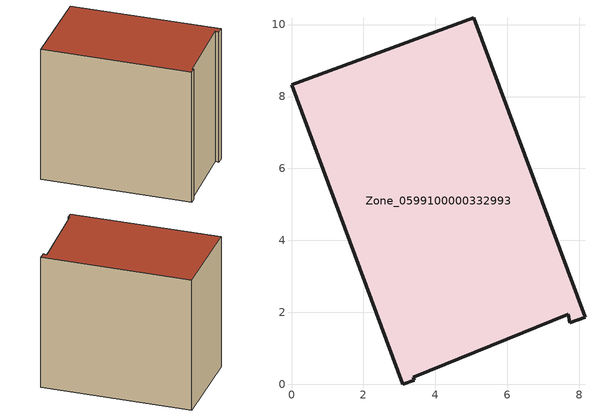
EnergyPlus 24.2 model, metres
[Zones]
Zone_0599100000332993
 floor ground (C_G): 8.16,1.87 7.74,1.72 7.7,1.95 3.39,0.2 3.41,0.12 3.09,0 0,8.32 5.07,10.19 z0.41
 wall outside (C_F): 7.7,1.95 7.74,1.72 8.16,1.87 5.07,10.19 0,8.32 3.09,0 3.41,0.12 3.39,0.2 7.7,1.95 z0.41:8.64
 roof outside (C_R): 7.74,1.72 8.16,1.87 5.07,10.19 0,8.32 3.09,0 3.41,0.12 3.39,0.2 7.7,1.95 z8.64
[BUILDING]
Pand.0599100000332993: North Axis=0; Terrain=City; Loads Convergence Tolerance Value=0.04; Temperature Convergence Tolerance Value=0.4; Solar Distribution=FullExterior; Maximum Number of Warmup Days=25; Minimum Number of Warmup Days=1
[Site:Location]
Rotterdam.The.Hague.AP_ZH_NLD Design_Conditions: Latitude=51.96; Longitude=4.45; Time Zone=1; Elevation=-4.5
[SITE:GROUNDTEMPERATURE:BUILDINGSURFACE]
18, 18, 18, 18, 18, 18, 18, 18, 18, 18, 18, 18
[MATERIAL] Thermal Absorptance=0.9; Solar Absorptance=0.7; Visible Absorptance=0.7
Name | Roughness | Thickness | Conductivity | Density | Specific Heat
G.TI.1975-1991 | MediumSmooth | 0.15 | 0.288461 | 540 | 1210
F.TI.1975-1991 | Rough | 0.3 | 0.230769 | 1920 | 840
R.TI.1975-1991 | MediumRough | 0.2 | 0.153846 | 1500 | 1000
[CONSTRUCTION]
C_G: G.TI.1975-1991
C_F: F.TI.1975-1991
C_R: R.TI.1975-1991
[ZONE]
Zone_0599100000332993: Type=1; Multiplier=1; Ceiling Height=Autocalculate; Volume=Autocalculate; Floor Area=autocalculate; Part of Total Floor Area=Yes
[ZONEINFILTRATION:DESIGNFLOWRATE]
Infil_Zone_0599100000332993: Zone or ZoneList or Space or SpaceList=Zone_0599100000332993; Schedule=AlwaysOn; Design Flow Rate Calculation Method=Flow/Area; Flow Rate per Floor Area=0.003; Constant Term Coefficient=1; Temperature Term Coefficient=0; Velocity Term Coefficient=0; Velocity Squared Term Coefficient=0
[HVACTEMPLATE:ZONE:IDEALLOADSAIRSYSTEM]
Zone_0599100000332993: Maximum Heating Supply Air Temperature=50; Minimum Cooling Supply Air Temperature=13; Maximum Heating Supply Air Humidity Ratio=0.0156; Minimum Cooling Supply Air Humidity Ratio=0.0077; Heating Limit=NoLimit; Cooling Limit=NoLimit; Dehumidification Control Type=ConstantSensibleHeatRatio; Cooling Sensible Heat Ratio=0.7; Dehumidification Setpoint=60; Humidification Control Type=None; Humidification Setpoint=30; Outdoor Air Method=None; Outdoor Air Flow Rate per Person=0.00944; Outdoor Air Flow Rate per Zone Floor Area=0; Outdoor Air Flow Rate per Zone=0; Demand Controlled Ventilation Type=None; Outdoor Air Economizer Type=NoEconomizer; Heat Recovery Type=None; Sensible Heat Recovery Effectiveness=0.7; Latent Heat Recovery Effectiveness=0.65
[ZONECONTROL:THERMOSTAT]
ThermostatControl_Zone_0599100000332993: Zone or ZoneList=Zone_0599100000332993; Control Type Schedule=DualSetpointControlType; Control 1=Thermostat_Zone_0599100000332993; Temperature Difference Between Cutout And Setpoint=0
[THERMOSTATSETPOINT:DUALSETPOINT]
Thermostat_Zone_0599100000332993: Heating Setpoint Temperature Schedule=HeatingSetpoint_Zone_0599100000332993; Cooling Setpoint Temperature Schedule=CoolingSetpoint_Zone_0599100000332993
[SCHEDULE:COMPACT]
HeatingSetpoint_Zone_0599100000332993: Through: 12/31, For: AllDays, Until: 24:00, 21
CoolingSetpoint_Zone_0599100000332993: Through: 12/31, For: AllDays, Until: 24:00, 24
DualSetpointControlType: Through: 12/31, For: AllDays, Until: 24:00, 4
AlwaysOn: Through: 12/31, For: AllDays, Until: 24:00, 1
